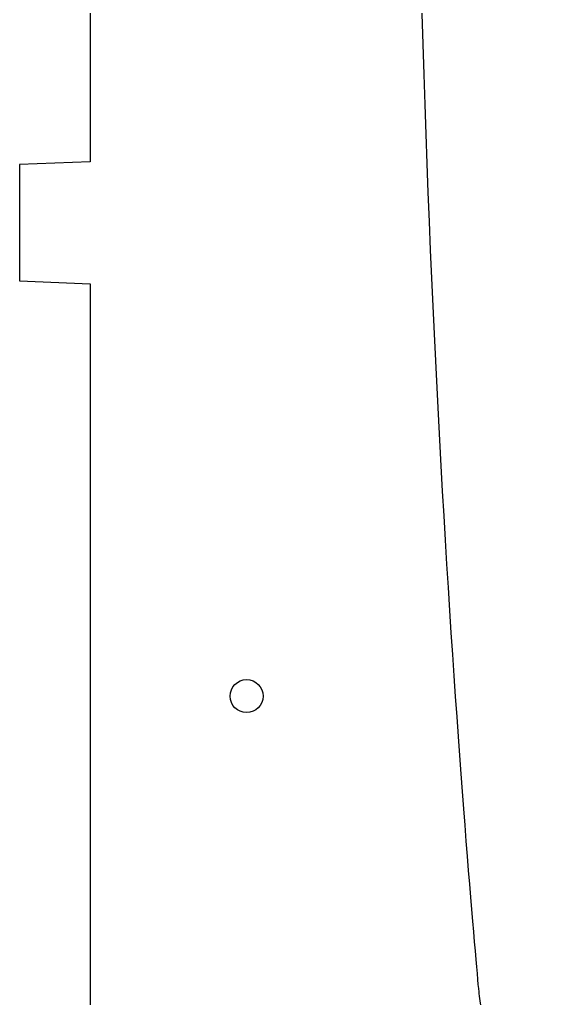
# Model space of a CAD drawing. Header units: millimetres. Extents: x -1134 to -106, y -482 to -94.
# Drawn here: x -1134.3 to -1088.1, y -372.2 to -287.7 of the extents above; entities that cross this region are included whole.
import ezdxf

# ---------------------------------------------------------------- set-up
doc = ezdxf.new("R2010")
doc.units = ezdxf.units.MM
doc.layers.add('CUTS', color=1, linetype='Continuous', true_color=0xff0000)

msp = doc.modelspace()

# ---------------------------------------------------------------- linework, layer by layer
at = {"layer": 'CUTS', "color": 1, "lineweight": 25, "true_color": 0xff0000}
msp.add_lwpolyline([(-1128.168, -281.656), (-1128.168, -299.971), (-1134.258, -300.221), (-1134.258, -310.257), (-1128.168, -310.507), (-1128.168, -381.676)], dxfattribs=at)
for points in [[(-1094.562, -371.977), (-1094.562, -371.977), (-1099.912, -316.109), (-1099.912, -257.525)], [(-1116.081, -346.092), (-1116.081, -345.305), (-1115.444, -344.667), (-1114.657, -344.667)], [(-1114.657, -344.667), (-1113.87, -344.667), (-1113.232, -345.305), (-1113.232, -346.092)], [(-1114.657, -347.516), (-1115.444, -347.516), (-1116.081, -346.879), (-1116.081, -346.092)], [(-1113.232, -346.092), (-1113.232, -346.879), (-1113.87, -347.516), (-1114.657, -347.516)], [(-1088.086, -379.018), (-1091.333, -378.43), (-1094.247, -375.262), (-1094.562, -371.977)]]:
    msp.add_open_spline(points, degree=3, dxfattribs=at)

doc.saveas('drawing.dxf')
